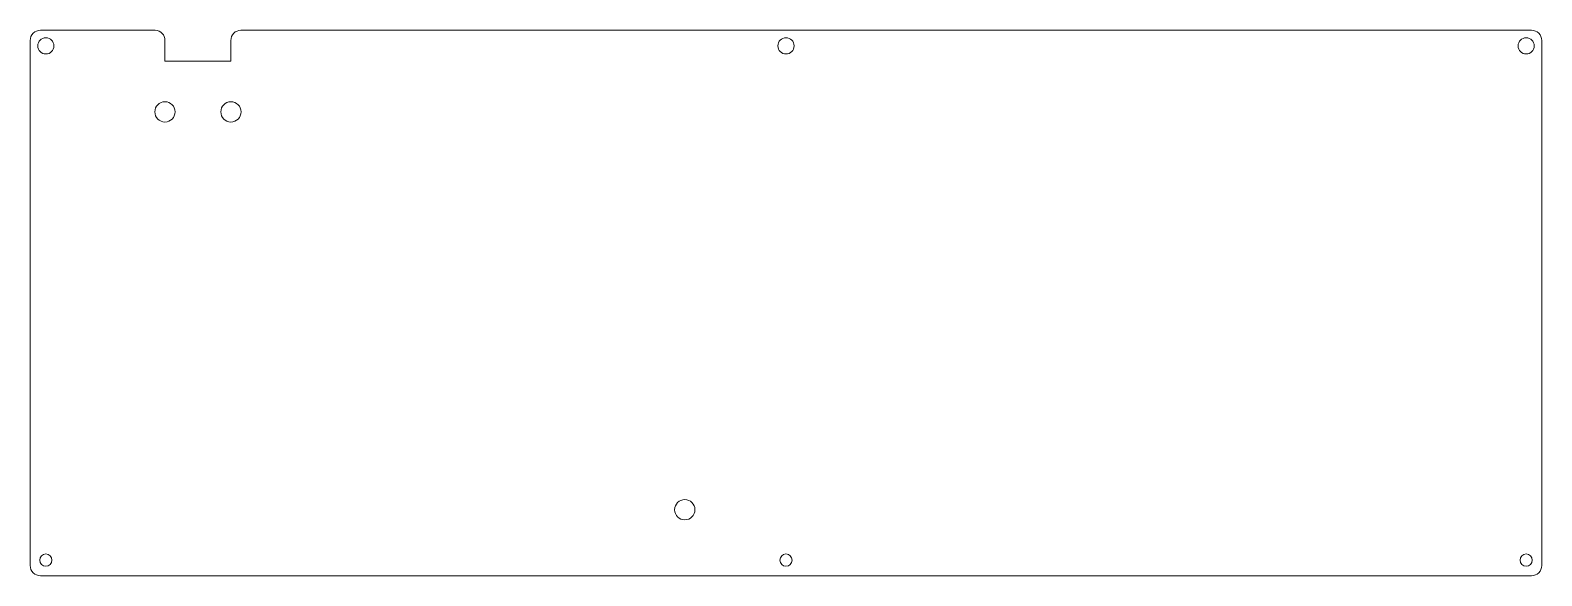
# Model space of a CAD drawing. Extents: x 0 to 298, y 0 to 108.
import ezdxf

# ---------------------------------------------------------------- set-up
doc = ezdxf.new("R2010")
doc.units = 0
doc.layers.add('bottom', color=1, linetype='Continuous', lineweight=5, true_color=0xff0000)

msp = doc.modelspace()

# ---------------------------------------------------------------- linework, layer by layer
at = {"layer": 'bottom'}
for p, q in [((2.09, 107.5), (24.73, 107.5)), ((41.63, 107.5), (295.99, 107.5)), ((0.09, 2.1), (0.09, 105.5)), ((26.65, 105.5), (26.65, 101.43)), ((39.63, 101.43), (39.63, 105.5)), ((297.99, 105.5), (297.99, 2.1)), ((26.65, 101.43), (39.63, 101.43)), ((295.99, 0.1), (2.09, 0.1))]:
    msp.add_line(p, q, dxfattribs=at)
for centre, radius in [((3.17, 104.43), 1.6), ((149.04, 104.43), 1.6), ((294.92, 104.43), 1.6), ((26.65, 91.43), 2), ((39.65, 91.43), 2), ((129.09, 13.1), 2), ((3.17, 3.18), 1.2), ((149.04, 3.18), 1.2), ((294.92, 3.18), 1.2)]:
    msp.add_circle(centre, radius, dxfattribs=at)
for centre, start, end in [((2.09, 105.5), 90.0134, 180.0286), ((24.65, 105.5), 0.0039, 87.6926), ((41.63, 105.5), 90, 179.9998), ((295.99, 105.5), 360, 90.0286), ((2.09, 2.1), 179.9739, 270.0261), ((295.99, 2.1), 269.9714, 359.9866)]:
    msp.add_arc(centre, 2, start, end, dxfattribs=at)

doc.saveas('drawing.dxf')
